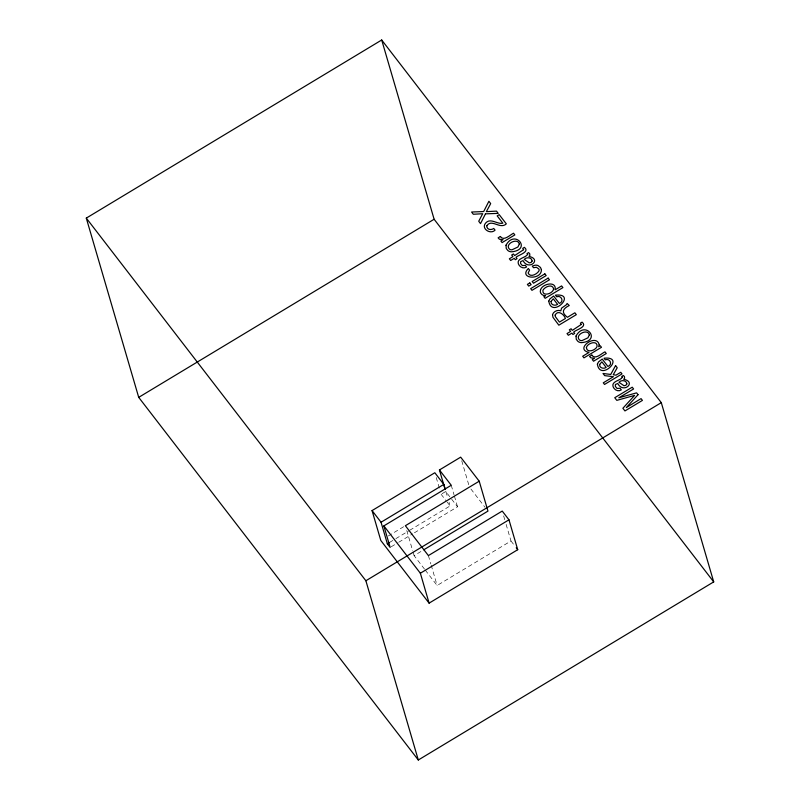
<?xml version="1.0" encoding="UTF-8"?>
<svg xmlns="http://www.w3.org/2000/svg" width="800" height="800" viewBox="0 0 800 800"><rect width="100%" height="100%" fill="white"/><g stroke="black" fill="none" stroke-linecap="round" stroke-linejoin="round"><path stroke-width="0.6" stroke-dasharray="4 3" d="M442.05 493.72L445.74 491.49L457.53 506.79L413.68 533.23M388.28 535.99L404.29 526.33M389.47 542.49L394.79 539.28M395.85 538.64L408.62 530.95M409.68 530.3L450.11 505.93L449.06 502.34M391.22 546.77L397.64 542.9M398.71 542.26L412.61 533.87M424.51 569.11L414.11 555.63L421.6 551.11M425.25 570.08L437.13 585.49L510.98 540.97L505.38 521.83M470.9 488.99L484.99 507.26M510.98 540.97L514.72 545.83M441.12 494.28L446.37 501.07M447.11 502.05L450.11 505.93M503.63 515.85L505.03 520.64M461.72 460.75L469.07 485.87M451.24 485.26L454.04 494.83M454.39 496.02L457.53 506.79M445.91 491.58L447.66 497.56M436.23 477.53L439.38 488.29M428.39 555.59L430.84 563.96M431.19 565.16L437.13 585.49M406.76 530.51L412.71 550.84M413.06 552.04L414.11 555.63"/><path stroke-width="1.2" d="M86.29 218.11L381.7 40L661.29 402.64L713.71 581.89L418.3 760L138.71 397.36L86.29 218.11L365.88 580.75L418.3 760M138.71 397.36L434.12 219.25L381.7 40M445.04 489.1L439.44 469.96L460.67 457.16L479.21 481.2L405.36 525.72L428.39 555.59L502.23 511.07L508.97 519.81L517.72 549.71L429.1 603.14L380.81 540.49L372.06 510.59L434.83 472.75L443.81 484.4L445.21 489.18M439.44 469.96L451.24 485.26L383.86 525.89L390.15 547.42L387.34 543.77L381.05 522.24L443.81 484.4M387.34 543.77L389.47 542.49M365.88 580.75L661.29 402.64M423.74 549.82L487.95 511.1L479.21 481.2M429.1 603.14L420.36 573.23L508.97 519.81M434.12 219.25L713.71 581.89M516.22 547.77L517.72 549.71M372.06 510.59L381.05 522.24M383.86 525.89L420.36 573.23M541.37 269.5C542.05 280.61 518.09 278.99 528.33 268.48L529.59 270.12L528.12 273.04C530.17 277.79 536.75 274.29 538.77 271.22A3.11 2.56 -16.3 0 0 538.94 269.11L536.43 267.25L533.54 267.74L532.27 266.1L534.85 265.27A5.18 4.26 -16.3 0 1 538.04 265.57L540.46 267.45L541.37 269.5M552.52 314.6L552.96 317.28L558.84 325.19L576.32 314.66L574.88 312.79L567.38 317.31C560.76 312.14 563.03 308.63 569.25 305.5L567.09 303.44L566.49 304.69L561.6 308.12L560.8 310.85C557.69 309.52 553.54 311.37 552.52 314.6M486.88 225.74L486.86 226.96C487.71 230.04 491.56 230.13 493.75 228.45L495.07 230.16C490.51 234.85 480.96 228.7 485.52 223.18C490.4 217.35 497.12 224.59 502.84 223.2L497.18 215.86L499.2 214.64L506.32 223.87C500.19 229.73 491.55 218.43 486.88 225.74M548.79 301.11C551.52 319.23 577.79 292.91 555.43 295.16L556.71 296.82C561.18 294.78 564.54 301.65 559.31 303.41L553.63 296.04L549.93 298.86L548.79 301.11M597.39 364.15C600.12 382.27 626.39 355.95 604.03 358.2L605.31 359.86C609.78 357.81 613.14 364.69 607.91 366.44L602.23 359.08L598.53 361.9L597.39 364.15M519.35 244.03L517.91 247L512.03 249.78A3.45 2.84 -16.3 0 1 509.44 249.1C504.28 244.13 517.75 237.21 519.35 244.03M589.37 334.85L587.93 337.82L582.05 340.6A3.45 2.84 -16.3 0 1 579.46 339.92C574.3 334.95 587.77 328.03 589.37 334.85M555.15 315.07L555.35 316.62L559.44 322.1L565.41 318.5C564.13 314.33 557.84 309.55 555.15 315.07M586.4 347.52C586.72 353.44 595.48 350.46 597.03 346.6C597.9 339.8 587.4 343.02 586.4 347.52M527.66 254.4C525.69 257.92 516.44 258.21 518.37 263.88C519.56 267.08 523.6 269.19 526.59 266.98L525.38 265.4L522.33 265.56L520.57 263.48L520.65 261.66L523.03 260.6C528.48 271.35 542.33 259.17 528.92 256.39L529.87 255.39L529.68 253.65L528.57 252.62L526.99 253.57L527.66 254.4M622.39 377.27C620.42 380.79 611.17 381.08 613.1 386.75C614.3 389.95 618.33 392.06 621.33 389.85L620.11 388.28L617.06 388.43L615.31 386.35L615.39 384.53L617.76 383.47C623.22 394.23 637.06 382.04 623.65 379.27L624.61 378.27L624.42 376.53L623.3 375.49L621.72 376.45L622.39 377.27M551.05 301.43C550.44 304.94 555.19 306.21 557.58 304.39L553.27 298.8L551.05 301.43M599.65 364.47C599.04 367.97 603.79 369.24 606.18 367.42L601.87 361.84L599.65 364.47M506 245.23L506.27 248.51L507.8 250.47A6.23 5.12 -16.3 0 0 511.45 251.82C532.29 250 514.87 228.74 506 245.23M576.02 336.05L576.29 339.33L577.82 341.29A6.23 5.12 -16.3 0 0 581.47 342.64C602.31 340.82 584.89 319.56 576.02 336.05M599.21 344.92L598.65 346.73L600.28 345.75L601.48 347.3L583.95 357.87L582.69 356.23L589.03 352.41C573.83 349.29 596.75 332.61 599.21 344.92M540.53 289.88C539.27 293 542.49 296 545.56 295.65L543.87 296.67L545.14 298.31L562.9 287.61L561.59 285.92L555.09 289.84C556.95 280.67 542.41 283.53 540.53 289.88M553.65 288.93C553.04 293.69 542.05 297.16 542.92 290.31C544.65 286.81 552.49 283.36 553.65 288.93M523.6 249.68L514.67 255.58L513.43 253.98L511.68 255.03L512.92 256.64L509.37 258.78L510.68 260.49L514.24 258.34L515.29 259.71L517.04 258.65L515.99 257.29C518.2 255.01 530.31 252.06 524.42 247.35L522.73 248.37L523.6 249.68M581.26 324.46L572.33 330.37L571.09 328.77L569.34 329.82L570.58 331.42L567.03 333.57L568.34 335.28L571.9 333.13L572.95 334.49L574.7 333.44L573.65 332.08C575.86 329.8 587.97 326.85 582.08 322.14L580.39 323.16L581.26 324.46M532.14 261.02L531.09 262.44L529.29 262.89L524.19 259.37C526.42 256.85 531.86 257.17 532.14 261.02M626.88 383.9L625.82 385.31L624.02 385.76L618.93 382.24C621.16 379.72 626.59 380.04 626.88 383.9M485.47 213.85L480.52 223.61L478.72 221.27L482.69 213.72L473.32 214.26L471.6 212.03L483.68 211.53L488.9 201.28L490.69 203.59L486.37 211.64L496.5 211.13L498.23 213.38L485.47 213.85M615.57 365.58L610.74 374.45L603 373.47L604.67 375.63L613.42 376.71L603.28 382.82L604.53 384.45L622 373.91L620.75 372.29L615.97 375.17L613.23 374.74L617.24 367.74L615.57 365.58M638.03 394.7L626.35 407.55L641.05 398.62L642.42 400.4L624.95 410.93L622.89 408.26L634.6 395.39L616.8 400.37L614.76 397.72L632.23 387.19L633.6 388.96L618.83 397.81L636.6 392.85L638.03 394.7M500.37 236.49L498.11 237.85L499.43 239.24L503.07 239.67L500.87 241L502.1 242.6L514.84 234.92L513.54 233.23C510.22 234.68 503.73 241.65 500.37 236.49M529.81 282.93L527.39 284.39L528.71 286.11L531.14 284.65L529.81 282.93M544.86 273.86L532.18 281.5L533.5 283.22L546.18 275.58L544.86 273.86M548.14 278.11L530.66 288.64L531.97 290.33L549.44 279.8L548.14 278.11M591.81 355.09L589.55 356.45L590.87 357.84L594.51 358.28L592.31 359.6L593.54 361.21L606.28 353.53L604.98 351.84C601.66 353.29 595.17 360.25 591.81 355.09"/></g></svg>
